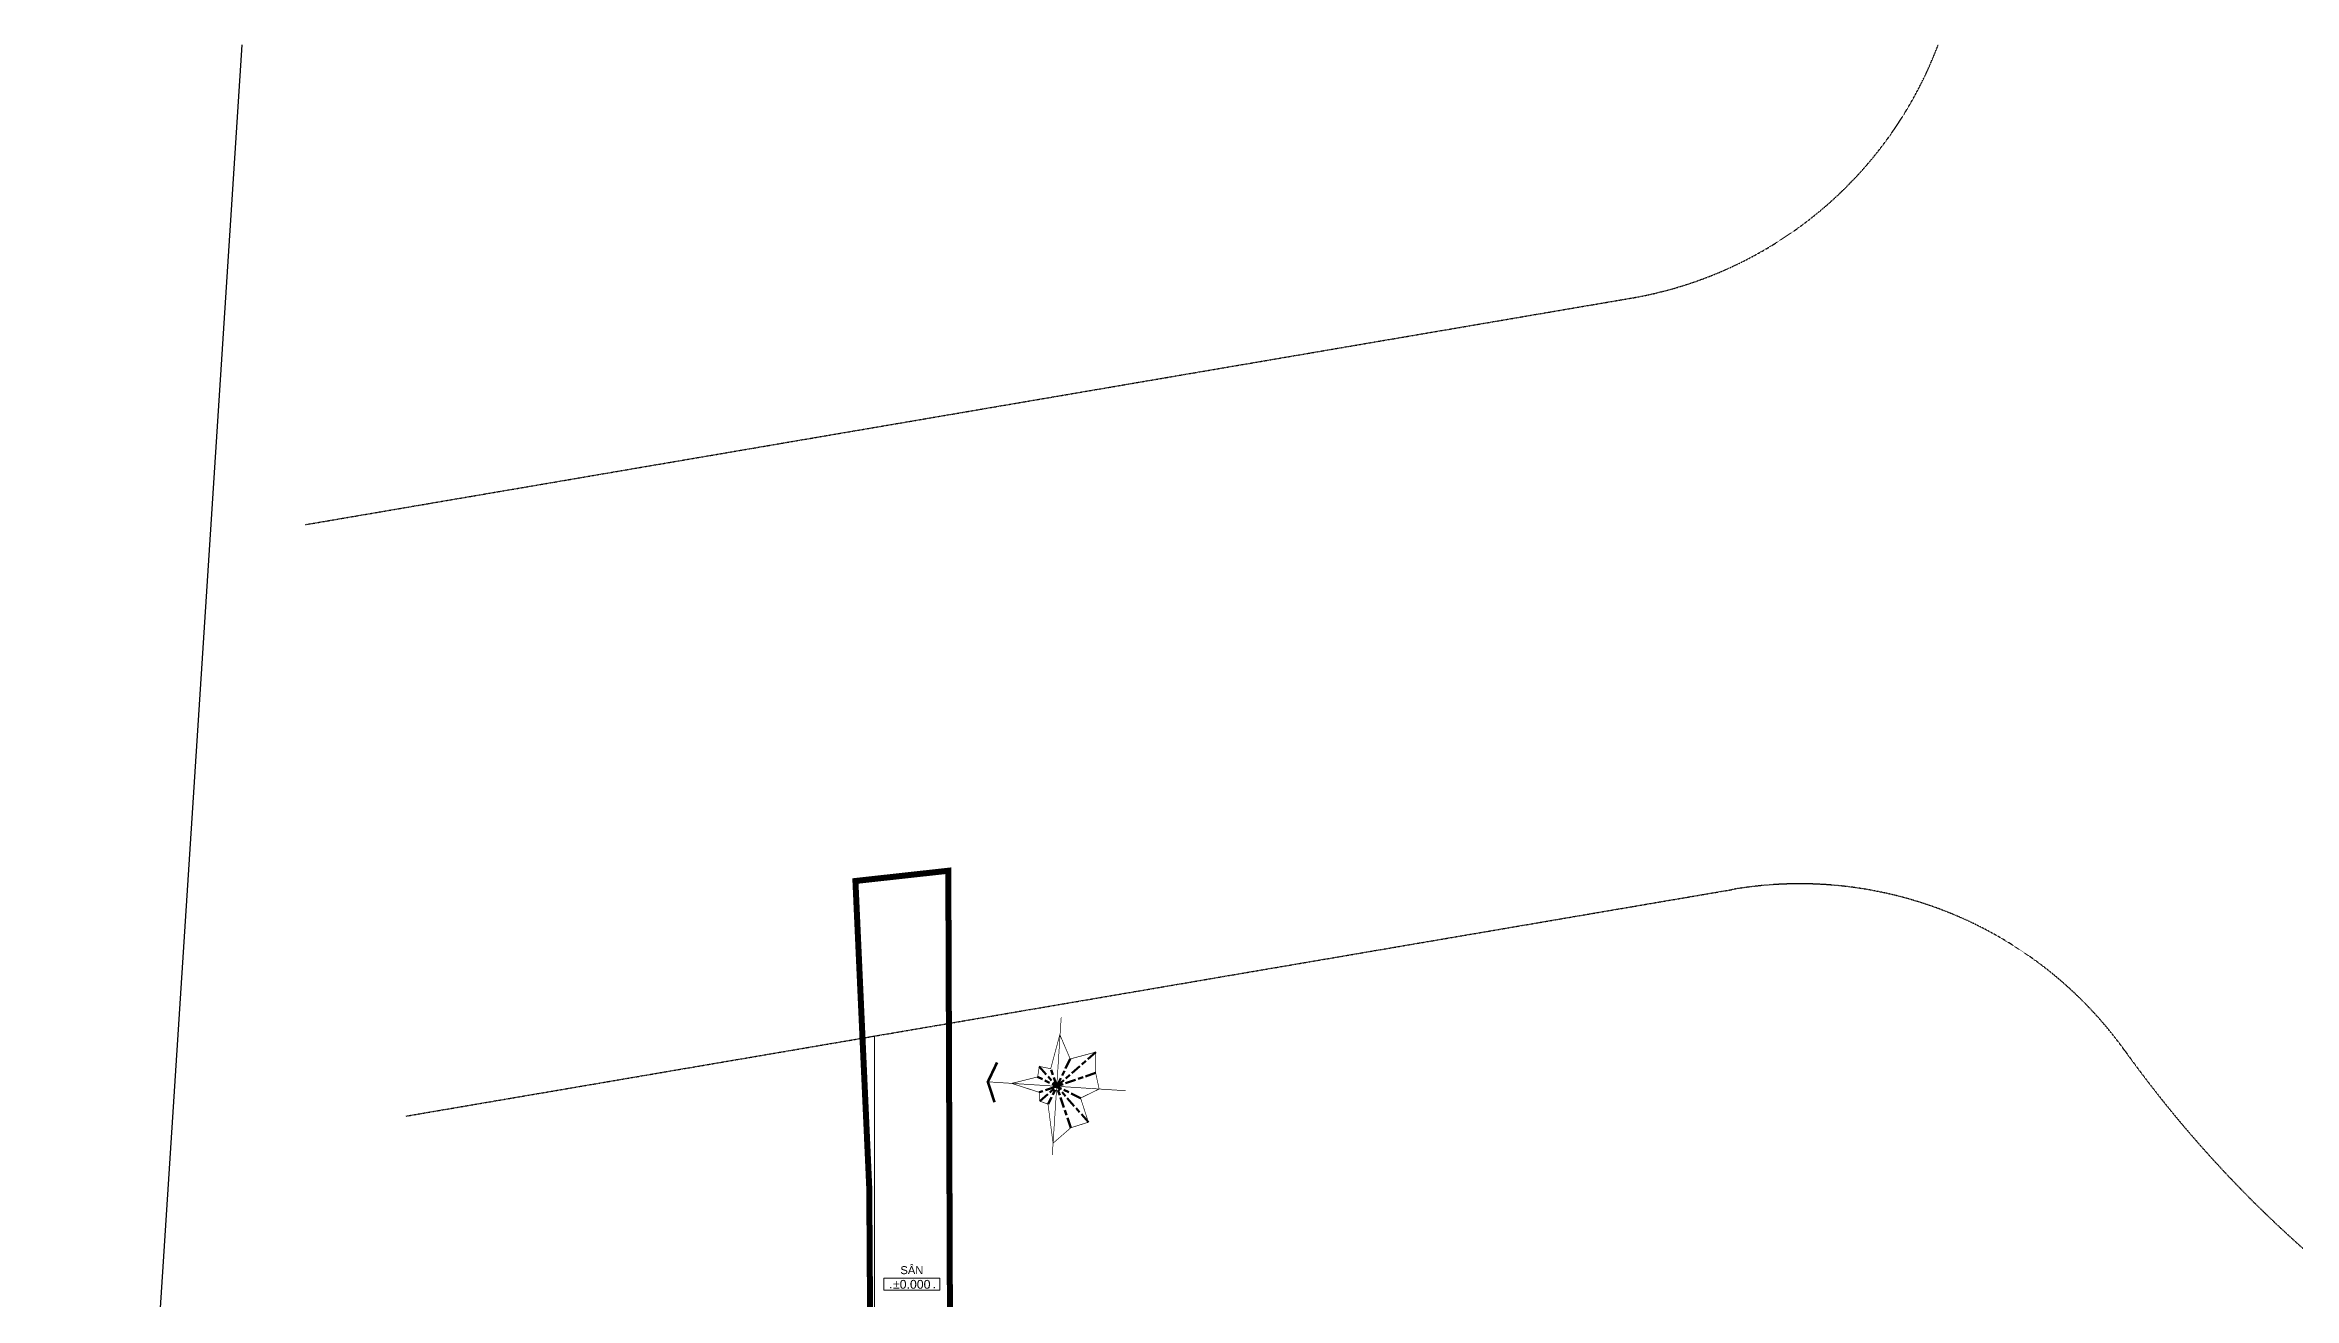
# Model space of a CAD drawing. Header units: millimetres. Extents: x -55734 to 116976, y -16290 to 119094.
# Drawn here: x -55734 to 56672, y 56437 to 119094 of the extents above; entities that cross this region are included whole.
import ezdxf
from ezdxf.enums import TextEntityAlignment as Align
from ezdxf.xclip import XClip

# ---------------------------------------------------------------- set-up
doc = ezdxf.new("R2010")
doc.units = ezdxf.units.MM
doc.header["$XCLIPFRAME"] = 0
for name, pattern in [('20180221 BF$0$2-2', [10, 5, -5]), ('20180221 BF$0$b2$0$Kume - Key Plan Boundary', [16, 8, -2, 4, -2]), ('20180221 BF$0$b2$0$Kume - Setback', [13, 5, -2, 4, -2]), ('20180221 BF$0$HIDDEN', [0.375, 0.25, -0.125]), ('PHANTOM', [63.5, 31.75, -6.35, 6.35, -6.35, 6.35, -6.35])]:
    doc.linetypes.add(name, pattern=pattern)
doc.layers.add('20180221 BF$0$54', color=7, linetype='Continuous')
doc.layers.add('RD-AB', color=4, linetype='PHANTOM')
for name, color, linetype, lineweight in [('20180221 BF$0$b2$0$C-_SITEBNRY_E', 1, '20180221 BF$0$b2$0$Kume - Key Plan Boundary', 100), ('20180221 BF$0$QHH ÐỀ XUẤT ÐIỀU CHỈNH', 5, '20180221 BF$0$HIDDEN', 30), ('@ color hatch', 7, 'Continuous', 13), ('CHU', 181, 'Continuous', 5), ('KI-HIEU-1', 151, 'Continuous', 9), ('NET THAY 2', 55, 'Continuous', 5)]:
    doc.layers.add(name, color=color, linetype=linetype, lineweight=lineweight)
doc.styles.add('Arial', font='arial_1.ttf', dxfattribs={"height": 476.25})
doc.styles.add('Arial_1', font='arial_1.ttf', dxfattribs={"height": 700})

# ---------------------------------------------------------------- blocks, each defined once
blk = doc.blocks.new('20180221 BF$0$HOAGIO')
for p, q in [((-30.5, -12.6), (12.9, 5.4)), ((-25.5, -25.5), (14.1, 14.1)), ((21.2, -8.8), (-13.9, 5.7)), ((27.6, -27.6), (-12, 12)), ((-7.7, -18.5), (6.1, 14.8)), ((11.9, -28.6), (-5.4, 12.9))]:
    blk.add_line(p, q)
for points, const_width in [([(-15, 46), (0, 52), (15, 46)], 2), ([(0, -52), (0, 52)], 0.5), ([(40, 0), (12.9, 5.4), (14.1, 14.1), (6.1, 14.8), (0, 34), (-5.4, 12.9), (-12, 12), (-13.9, 5.7), (-43, 0), (-30.5, -12.6), (-25.5, -25.5), (-7.7, -18.5), (0, -32), (11.9, -28.6), (27.6, -27.6), (21.2, -8.8), (39, 0.2)], 0.5), ([(-52, 0), (52, 0)], 0.5)]:
    blk.add_lwpolyline(points, dxfattribs=dict(const_width=const_width))
blk = doc.blocks.new('*U44')
at = {"color": 7, "ltscale": 30, "true_color": 0xffffff, "insert": (520, 350), "char_height": 200, "attachment_point": 5, "bg_fill": 3, "box_fill_scale": 1.25, "bg_fill_color": 256, "bg_fill_true_color": 13158600, "bg_fill_transparency": 0}
blk.add_mtext('\\A1;.      ..', dxfattribs=at)
blk.add_lwpolyline([(-200, 200), (1200, 200), (1200, 500), (-200, 500)], close=True)
at = {"color": 7, "style": 'Arial'}
blk.add_attdef('±0.000', text='', height=220, dxfattribs=at).set_placement((500, 350), align=Align.MIDDLE)
blk = doc.blocks.new('A$C1F0A2BF7')
at = {"layer": '20180221 BF$0$54'}
blk.add_lwpolyline([(220896.7, 154644), (210020.4, -13578.8), (0, 0), (10876.4, 168222.8)], close=True, dxfattribs=at)
blk.add_lwpolyline([(220896.7, 154644), (210020.4, -13578.8), (0, 0), (10876.4, 168222.8)], close=True, dxfattribs=at)
at = {"layer": '20180221 BF$0$QHH ÐỀ XUẤT ÐIỀU CHỈNH', "linetype": '20180221 BF$0$2-2', "elevation": 0, "flags": 128}
blk.add_lwpolyline([(13004.4, 128535.1), (79272.1, 139861.2, 0.28700758), (95104.1, 153980.3, -0.02348958), (96932.6, 159309.7, -0.02348958)], format="xyb", dxfattribs=at)
at = {"layer": '20180221 BF$0$QHH ÐỀ XUẤT ÐIỀU CHỈNH', "linetype": '20180221 BF$0$2-2', "elevation": 0}
blk.add_lwpolyline([(18058.6, 98963.9), (84326.2, 110290)], dxfattribs=at)
at = {"layer": '20180221 BF$0$QHH ÐỀ XUẤT ÐIỀU CHỈNH', "linetype": '20180221 BF$0$2-2'}
for centre, radius, start, end in [((87698.6, 90581.7, 0), 19994.8, 35.639904, 99.709987), ((152707.2, 137197.6, 0), 60000, 215.64442, 265.992139)]:
    blk.add_arc(centre, radius, start, end, dxfattribs=at)
at = {"layer": '@ color hatch', "color": 139, "ltscale": 0.5, "elevation": 0}
blk.add_lwpolyline([(42667.4, 70685.6), (42680.3, 70884.5), (42253, 70912.1), (41864.9, 72309.5), (41462.5, 76431.2), (41462.5, 102964.1), (40859.4, 102861), (41196.8, 95371.2), (41281.4, 82315.3), (40986.6, 79251.2), (41667.8, 72272.7), (42098.3, 70721.7)], close=True, dxfattribs=at)
at = {"layer": 'NET THAY 2'}
for p, q in [((40505.8, 110717.7, 0), (41197.1, 95371.2, 0)), ((45247.1, 84236.6, 0), (45148.5, 111229.3, 0)), ((41197.1, 95371.2, 0), (41281.9, 82268.4, 0))]:
    blk.add_line(p, q, dxfattribs=at)
at = {"layer": 'RD-AB', "ltscale": 30, "const_width": 300, "elevation": 0}
blk.add_lwpolyline([(45247, 84236.5), (45176.2, 103598.7), (45148.3, 111229.1), (40505.7, 110717.6), (40859.6, 102860.9), (41196.9, 95371), (41281.7, 82268.3)], dxfattribs=at)
at = {"layer": '20180221 BF$0$b2$0$C-_SITEBNRY_E', "color": 40, "linetype": '20180221 BF$0$b2$0$Kume - Setback', "lineweight": 18, "xscale": 66.35369608040816, "yscale": 66.35369602802675, "zscale": 66.35369609467332, "rotation": 86.30071210859583}
blk.add_blockref('20180221 BF$0$HOAGIO', (50567.5, 100452.2, 0), dxfattribs=at)
at = {"layer": 'KI-HIEU-1', "linetype": 'ByBlock', "xscale": 2, "yscale": 2, "zscale": 2}
blk.add_blockref('*U44', (42318.8, 89850, 0), dxfattribs=at).add_auto_attribs({'±0.000': '%%P0.000'})
at = {"layer": 'CHU', "color": 7, "insert": (42752.4, 91457.7, 0), "char_height": 400, "width": 1339.164, "attachment_point": 1, "line_spacing_factor": 0.936439, "style": 'Arial_1'}
blk.add_mtext('SÂN', dxfattribs=at)

msp = doc.modelspace()

# ---------------------------------------------------------------- block references
at = {"layer": 'NET THAY 2'}
ref = msp.add_blockref('A$C1F0A2BF7', (-55733.7, -33426.8, 0), dxfattribs=at)
XClip(ref).set_block_clipping_path([(-27462.6186291156, 51738.6749988016), (137958.5174097056, 152520.3806320981)])

doc.saveas('drawing.dxf')
